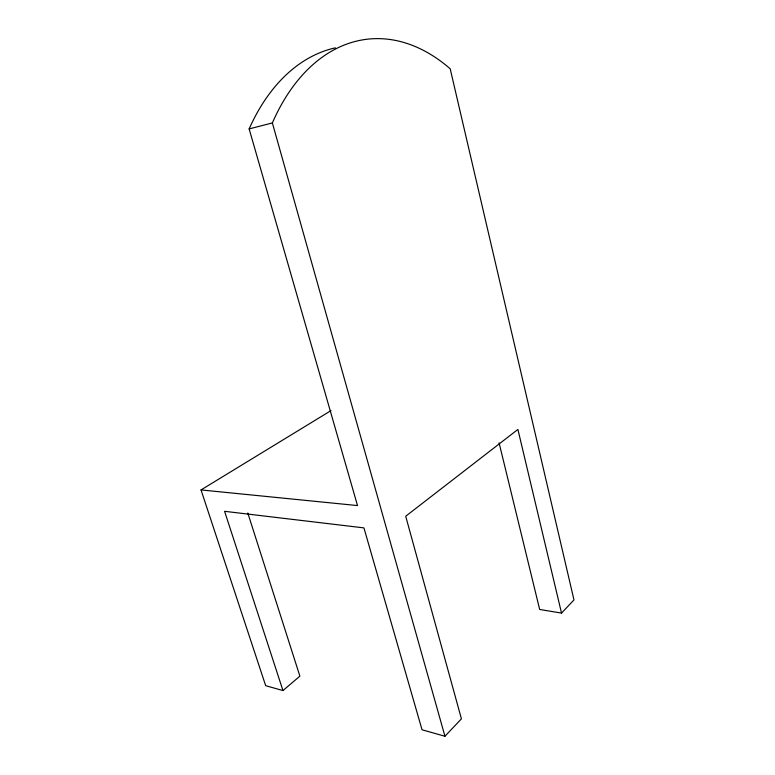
<?xml version="1.0" encoding="UTF-8"?>
<svg xmlns="http://www.w3.org/2000/svg" width="775" height="775" viewBox="0 0 775 775"><rect width="100%" height="100%" fill="white"/><g stroke="black" fill="none" stroke-linecap="round" stroke-linejoin="round"><path stroke-width="1.16" d="M247.797 513.002L299.886 676.168L282.952 690.554L224.585 511.306L363.94 527.891L422.036 729.788L444.947 736.25L461.416 718.851L405.703 516.247L517.903 429.437L561.526 613.083L539.671 609.47L499.09 442.874M561.526 613.083L573.975 599.928L450.198 68.801A217.581 138.87 84.1 0 0 272.364 122.934L249.143 128.912L357.517 505.571L201.025 489.926L265.68 685.691L282.952 690.554M201.025 489.926L331.041 410.585M272.364 122.934L444.947 736.25M249.143 128.912A213.27 139.452 83.9 0 1 335.381 47.847"/></g></svg>
